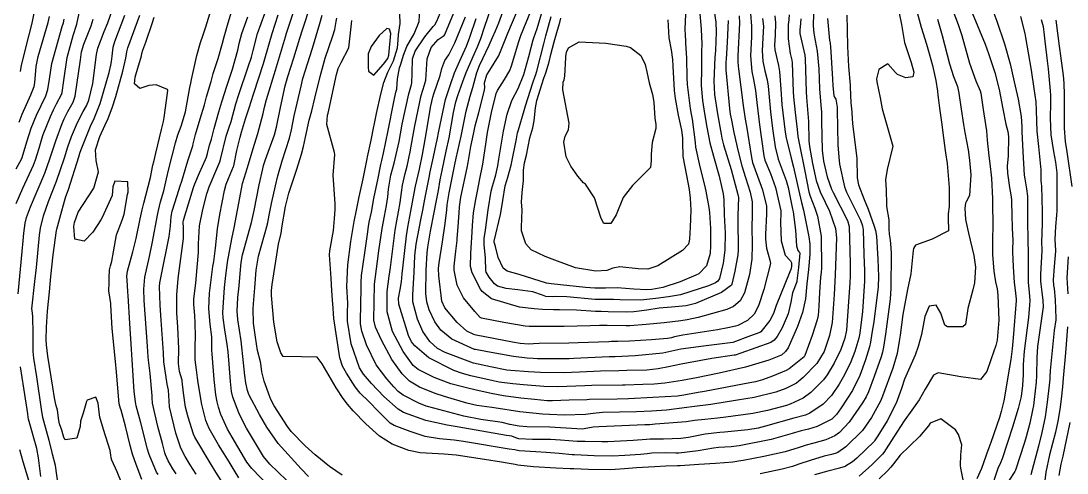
# Model space of a CAD drawing. Header units: feet. Extents: x 1313709 to 1317500, y 405869 to 411659.
# Drawn here: x 1315703.2 to 1316083, y 408357.8 to 408521.9 of the extents above; entities that cross this region are included whole.
import ezdxf

# ---------------------------------------------------------------- set-up
doc = ezdxf.new("R2010")
doc.units = ezdxf.units.FT
doc.layers.add('C-TOPO-MAJR', color=32, linetype='CONTINUOUS')

msp = doc.modelspace()

# ---------------------------------------------------------------- linework, layer by layer
at = {"layer": 'C-TOPO-MAJR'}
for points in [[(1315716.77, 408353.46), (1315715.73, 408360.55), (1315714.71, 408364.7), (1315714.39, 408365.91), (1315713.5, 408369.57), (1315711.5, 408376.66), (1315711.18, 408377.98), (1315710.7, 408380.95), (1315708.94, 408392.69), (1315707.88, 408399.43), (1315707.66, 408401.91), (1315707.66, 408408.34), (1315707.5, 408414.58), (1315707.23, 408416.83), (1315707.21, 408417.34), (1315708.27, 408427.26), (1315708.81, 408432.36), (1315709.99, 408444.07), (1315710.35, 408446.68), (1315711.39, 408451.14), (1315713.2, 408456.35), (1315716.09, 408463.71), (1315718.96, 408472.2), (1315720.23, 408476.16), (1315721.61, 408479.94), (1315723.75, 408485.01), (1315725.82, 408488.96), (1315727.06, 408491.1), (1315727.91, 408493.15), (1315729.3, 408499.11), (1315730.59, 408509.64), (1315731.1, 408512), (1315733.41, 408517.97), (1315734.7, 408521.2), (1315738.65, 408532.48)], [(1315968.09, 408524.55), (1315968.47, 408519.98), (1315968.41, 408516.11), (1315968.04, 408509.17), (1315968.58, 408503.54), (1315969.19, 408500.64), (1315969.91, 408496.64), (1315970.43, 408492.32), (1315971.08, 408486.17), (1315971.31, 408484.12), (1315972.86, 408472.87), (1315973.26, 408471.37), (1315975.31, 408466.54), (1315977.19, 408461.37), (1315979.07, 408452.95), (1315979.13, 408452.09), (1315978.99, 408448.68), (1315979.15, 408442.11), (1315980.6, 408436.86), (1315982.6, 408434.81), (1315983, 408434.13), (1315983, 408432.81), (1315982.73, 408431.61), (1315982.41, 408430.87), (1315977.41, 408418.63), (1315976.39, 408415.7), (1315975.07, 408413.18), (1315971.81, 408409.06), (1315971.43, 408408.8), (1315968.1, 408407.55), (1315961.71, 408405.23), (1315960.74, 408404.99), (1315951.01, 408403.79), (1315942.76, 408402.76), (1315941.73, 408402.53), (1315936.27, 408401.31), (1315926.25, 408400.31), (1315923.84, 408400.2), (1315919, 408400.02), (1315916.76, 408399.93), (1315903.95, 408399.32), (1315902.19, 408399.26), (1315890.7, 408399.26), (1315889.18, 408399.33), (1315887.01, 408399.5), (1315882.08, 408400.08), (1315872.59, 408401.74), (1315868.19, 408402.59), (1315867.92, 408402.67), (1315859.69, 408406.44), (1315855.6, 408409.67), (1315853.5, 408412.67), (1315851.46, 408417.08), (1315850.55, 408419.89), (1315850.2, 408423.01), (1315850.38, 408431.38), (1315850.64, 408437.66), (1315850.87, 408439.82), (1315851.89, 408445.6), (1315853.23, 408452.34), (1315853.47, 408453.56), (1315853.72, 408454.89), (1315854.74, 408460.34), (1315855.44, 408464.18), (1315856.11, 408467.61), (1315857.61, 408474.59), (1315858.63, 408479.43), (1315860.3, 408488.68), (1315861.11, 408492.52), (1315861.87, 408494.83), (1315863.66, 408499.88), (1315864.8, 408503.12), (1315867.9, 408510.03), (1315869.01, 408512.47), (1315870.12, 408515.44), (1315871.66, 408520.01), (1315876.67, 408534.7)], [(1315964.01, 408523.76), (1315964.12, 408521), (1315963.53, 408509.24), (1315963.43, 408507.13), (1315963.6, 408505.4), (1315963.74, 408504.54), (1315965.36, 408491.15), (1315966.13, 408486.22), (1315966.58, 408483.63), (1315968.43, 408472.26), (1315968.84, 408470.54), (1315969.3, 408469.21), (1315972.49, 408460.52), (1315973.83, 408454.6), (1315973.92, 408451.82), (1315973.51, 408444.32), (1315973.53, 408442.65), (1315973.84, 408439.39), (1315975.1, 408435.06), (1315975.39, 408433.86), (1315972.95, 408424.41), (1315970.97, 408418.5), (1315969.39, 408415.46), (1315967, 408413.19), (1315963.46, 408411.39), (1315962.6, 408411.15), (1315959.81, 408410.51), (1315956.08, 408409.75), (1315943.48, 408407.87), (1315940.44, 408407.19), (1315939.43, 408406.89), (1315937.89, 408406.57), (1315932.15, 408406.08), (1315924.19, 408405.65), (1315919.88, 408405.48), (1315917.58, 408405.48), (1315916.68, 408405.47), (1315905.53, 408405), (1315902.1, 408404.89), (1315891.37, 408404.79), (1315889.34, 408404.71), (1315887.46, 408404.61), (1315884.5, 408404.79), (1315881.7, 408405.25), (1315868.42, 408407.84), (1315867.61, 408408.05), (1315865.05, 408409.32), (1315861.53, 408412.38), (1315857.09, 408417.75), (1315856.06, 408420.22), (1315854.87, 408429.42), (1315854.83, 408432.07), (1315855, 408434.09), (1315856.2, 408441.68), (1315857.26, 408448.38), (1315857.8, 408453.26), (1315857.97, 408455.14), (1315858.62, 408459.52), (1315860.67, 408469.74), (1315861.19, 408472.06), (1315862.98, 408480.1), (1315864.85, 408489.12), (1315866.34, 408494.62), (1315867.24, 408497.7), (1315868.7, 408503.18), (1315869.68, 408505.7), (1315873.18, 408513.06), (1315874.38, 408515.8), (1315875.48, 408518.25), (1315876.67, 408521.16), (1315881.41, 408534.27)], [(1315944.78, 408532.36), (1315944.27, 408519.01), (1315944.36, 408516.52), (1315944.43, 408514.72), (1315944.48, 408513.82), (1315944.87, 408508.39), (1315944.93, 408501.32), (1315945.07, 408498.83), (1315946.21, 408490.13), (1315946.57, 408488.09), (1315946.92, 408486.23), (1315947.95, 408477.76), (1315948.15, 408476.08), (1315949.65, 408468.97), (1315951.39, 408462.27), (1315951.89, 408460.14), (1315952.98, 408454.13), (1315953.18, 408452.38), (1315953.5, 408446.51), (1315953.58, 408440.39), (1315953.45, 408437.47), (1315952.11, 408432.98), (1315949.28, 408430.09), (1315948.22, 408429.57), (1315942.53, 408427.21), (1315936.21, 408425.17), (1315932.21, 408424.41), (1315930.47, 408424.28), (1315925.75, 408424.54), (1315919.69, 408424.99), (1315915.48, 408424.93), (1315911.61, 408424.88), (1315908.14, 408425.17), (1315895.73, 408426.48), (1315894.88, 408426.54), (1315894.02, 408426.74), (1315884.14, 408429.85), (1315879.72, 408431.09), (1315878.24, 408432.17), (1315876.5, 408436), (1315875.48, 408440.06), (1315875, 408441.52), (1315874.97, 408441.93), (1315877.26, 408451.6), (1315877.77, 408454.39), (1315878.11, 408456.76), (1315879.03, 408462.03), (1315879.57, 408463.99), (1315879.96, 408465.14), (1315881.17, 408469.53), (1315883.11, 408479.13), (1315883.53, 408481.2), (1315883.86, 408482.39), (1315885.9, 408489.41), (1315886.34, 408491.02), (1315889.1, 408499.42), (1315889.9, 408501.83), (1315890.09, 408502.41), (1315890.36, 408503.27), (1315890.46, 408503.64), (1315893.04, 408513.51), (1315893.43, 408515), (1315893.82, 408516.43), (1315895.68, 408523.48)], [(1315782.3, 408356.1), (1315780.62, 408358.8), (1315778.85, 408361.82), (1315777.02, 408364.77), (1315774.92, 408368.02), (1315771.52, 408373.92), (1315770.33, 408376.81), (1315768.84, 408382.67), (1315767.53, 408390.55), (1315767.34, 408392.38), (1315766.92, 408395.27), (1315766.42, 408398.92), (1315766.51, 408403.91), (1315766.61, 408407.25), (1315766.45, 408412.25), (1315766.29, 408414.94), (1315765.95, 408418.92), (1315766, 408420.98), (1315766.65, 408426.7), (1315767.2, 408432.39), (1315767.64, 408437.8), (1315767.72, 408440.94), (1315768.06, 408447.46), (1315769.22, 408453.39), (1315770.69, 408459.16), (1315771.54, 408461.7), (1315774.37, 408468.15), (1315775.46, 408470.75), (1315775.69, 408471.57), (1315777.67, 408480.1), (1315778.65, 408482.93), (1315779.5, 408485.36), (1315781.24, 408491.76), (1315782.3, 408495.19), (1315785.69, 408505.15), (1315786.87, 408508.76), (1315787.48, 408511.15), (1315789.1, 408517.33), (1315793.06, 408528.2)], [(1315807.64, 408356.56), (1315804.89, 408359.32), (1315796.57, 408368.55), (1315792.51, 408374.39), (1315789.82, 408378.99), (1315786.08, 408386.06), (1315785.97, 408386.31), (1315785.46, 408387.79), (1315784.82, 408390.5), (1315784.46, 408393.18), (1315784, 408397.81), (1315783.1, 408405.78), (1315781.94, 408413.53), (1315781.68, 408416.52), (1315782, 408421.55), (1315782.48, 408425.79), (1315782.78, 408430.21), (1315783.14, 408434.21), (1315783.7, 408437.02), (1315786.87, 408448.72), (1315787.85, 408453.02), (1315789.66, 408462.44), (1315790.97, 408468.14), (1315791.31, 408469.38), (1315792.02, 408471.59), (1315795.24, 408480.59), (1315796, 408483.3), (1315797.43, 408490.39), (1315799.18, 408498.34), (1315800.1, 408501.66), (1315802.22, 408508.44), (1315804.51, 408515.63), (1315805.45, 408518.6), (1315808.43, 408527.83)], [(1316055.37, 408527.53), (1316057.47, 408521.75), (1316060.34, 408513.61), (1316062.37, 408506.34), (1316063.85, 408499.72), (1316065.22, 408493.47), (1316066.31, 408487.16), (1316066.55, 408483.38), (1316066.58, 408481.69), (1316066.91, 408474.35), (1316067.46, 408465.89), (1316067.63, 408464.61), (1316068.32, 408460.97), (1316068.64, 408458.32), (1316068.68, 408455.28), (1316068.63, 408449.04), (1316068.8, 408442.52), (1316068.81, 408440.34), (1316068.85, 408439.57), (1316068.92, 408438.54), (1316068.87, 408435.48), (1316068.85, 408427.41), (1316068.88, 408426.98), (1316069.28, 408423.42), (1316069.44, 408420.47), (1316069.41, 408418.72), (1316068.98, 408414.23), (1316067.44, 408402.08), (1316067.08, 408397.2), (1316067.04, 408393.55), (1316066.88, 408389.61), (1316066.31, 408385.63), (1316065.22, 408381.22), (1316063.23, 408374.49), (1316061.42, 408368.88), (1316059.49, 408362.91), (1316058.86, 408361.53), (1316057.89, 408359.42), (1316055.08, 408351)], [(1315701.47, 408455.66), (1315703.93, 408461.12), (1315707.8, 408469.5), (1315708.49, 408471.4), (1315709.77, 408475.74), (1315710.75, 408479.05), (1315711.3, 408480.71), (1315713.91, 408487.23), (1315715, 408489.59), (1315716.12, 408491.8), (1315717.91, 408495.16), (1315718.17, 408495.9), (1315718.77, 408500.22), (1315720, 408508.62), (1315722.22, 408516.56), (1315723.52, 408520.63), (1315724.34, 408524.74)], [(1315703.02, 408503.51), (1315703.36, 408505.8), (1315706.17, 408516.85), (1315707.24, 408521), (1315708.46, 408527.23)], [(1315739.96, 408353.72), (1315738.08, 408358.29), (1315736.21, 408362.52), (1315736, 408363.28), (1315735.89, 408364.32), (1315735.55, 408365.94), (1315733.18, 408373.58), (1315731.88, 408378.08), (1315731.72, 408378.98), (1315731.3, 408383.16), (1315730.37, 408385.3), (1315727.29, 408384.2), (1315727.04, 408383.77), (1315725.77, 408379.53), (1315724.86, 408376.59), (1315724.76, 408374.65), (1315723.51, 408370.4), (1315719.31, 408369.8), (1315718.8, 408370.64), (1315718.07, 408373.35), (1315717.21, 408375.69), (1315716.95, 408376.85), (1315716.47, 408380.67), (1315715.93, 408382.7), (1315715.41, 408385.05), (1315714.82, 408389), (1315713.01, 408400.25), (1315712.49, 408404.3), (1315712.41, 408406.19), (1315712.46, 408410.78), (1315712.83, 408416.52), (1315713.54, 408423.52), (1315714.07, 408429.11), (1315714.96, 408437.04), (1315716.13, 408445.85), (1315716.21, 408446.28), (1315717.65, 408451.63), (1315718.96, 408456.45), (1315719.54, 408458.18), (1315720.45, 408460.67), (1315724.21, 408472.6), (1315724.64, 408473.92), (1315725.09, 408475.18), (1315728.44, 408483.72), (1315729.11, 408485.06), (1315729.51, 408485.81), (1315731.97, 408491.96), (1315735.18, 408503.21), (1315735.85, 408505.81), (1315736.12, 408507.1), (1315736.31, 408509.09), (1315736.67, 408512.34), (1315737.26, 408514.35), (1315740.93, 408523.96)], [(1315747.05, 408355.43), (1315744.98, 408360.84), (1315743.75, 408364.63), (1315742.88, 408367.84), (1315741.17, 408374.84), (1315739.56, 408380.6), (1315739.36, 408381.17), (1315738.92, 408382.9), (1315737.9, 408394.35), (1315737.56, 408398.25), (1315736.38, 408410.29), (1315735.84, 408418.88), (1315735.78, 408419.36), (1315735.17, 408423.88), (1315735.24, 408426.81), (1315735.24, 408428.49), (1315735.38, 408431.57), (1315735.71, 408433.05), (1315736.18, 408434.73), (1315736.76, 408438.04), (1315737.88, 408444.26), (1315739.92, 408449.53), (1315740.62, 408451.74), (1315741.93, 408458.85), (1315742.12, 408459.7), (1315742, 408463.46), (1315737.29, 408463.77), (1315736.6, 408461.72), (1315736.27, 408458.51), (1315732.7, 408450.49), (1315732.23, 408449.7), (1315729.25, 408445.18), (1315726.19, 408441.95), (1315722.72, 408442.69), (1315722.43, 408447.32), (1315722.6, 408448.67), (1315723.97, 408452.51), (1315729.63, 408461.13), (1315731.32, 408467.12), (1315730.53, 408471.22), (1315730.32, 408475.12), (1315731.8, 408479.9), (1315733.84, 408484.18), (1315734.89, 408486.5), (1315736.48, 408490.64), (1315737.68, 408494.42), (1315740.2, 408503.66), (1315741.26, 408508.35), (1315741.67, 408510.7), (1315742.02, 408512.05), (1315745.55, 408521.69), (1315746.34, 408523.9)], [(1315759.52, 408357.51), (1315758.34, 408359.34), (1315756.68, 408362.19), (1315755.69, 408364.4), (1315755.47, 408365.1), (1315754.61, 408368.47), (1315752.96, 408374.67), (1315751, 408383.19), (1315750.83, 408385.1), (1315750.82, 408385.87), (1315750.1, 408393.92), (1315749.55, 408398.8), (1315749.45, 408399.91), (1315749.2, 408403.88), (1315747.93, 408420.46), (1315747.78, 408424.51), (1315748.17, 408428.88), (1315749.85, 408436.42), (1315750.9, 408441.07), (1315752.9, 408452.02), (1315753.09, 408453.05), (1315753.92, 408456.23), (1315755.08, 408460.19), (1315756.09, 408464.62), (1315756.89, 408468.22), (1315759.31, 408477.65), (1315760.2, 408480.54), (1315761.4, 408483.63), (1315762.98, 408488.83), (1315764.47, 408497.66), (1315764.84, 408499.33), (1315765.16, 408500.64), (1315767.01, 408509.36), (1315768.44, 408514.04), (1315769.4, 408516.79), (1315770.35, 408519.7), (1315771.77, 408524.42)], [(1315766.77, 408357.38), (1315764.62, 408360.75), (1315762.77, 408363.81), (1315761.25, 408366.88), (1315759.47, 408372.27), (1315757.19, 408381.84), (1315756.98, 408384.01), (1315756.74, 408387.89), (1315756.52, 408389), (1315756.26, 408390.09), (1315755.13, 408398.13), (1315754.9, 408401.45), (1315754.08, 408413.25), (1315753.69, 408418.72), (1315753.46, 408425.52), (1315753.58, 408426.88), (1315754.06, 408429.29), (1315756.96, 408443.62), (1315757.47, 408447.51), (1315757.71, 408450.95), (1315758.08, 408452.86), (1315759.89, 408458.48), (1315761.07, 408462.02), (1315761.65, 408463.71), (1315762.25, 408465.74), (1315763.77, 408471.07), (1315765.57, 408476.5), (1315765.77, 408477.27), (1315766.58, 408480.71), (1315768.28, 408486.28), (1315769.83, 408491.45), (1315770.59, 408494.35), (1315772.15, 408499.47), (1315772.27, 408499.92), (1315772.98, 408502.81), (1315774.78, 408508.2), (1315776.4, 408513.78), (1315777, 408516.09), (1315778.44, 408521.13), (1315780.05, 408526.32)], [(1315793.18, 408353.07), (1315786.99, 408359.39), (1315785.25, 408361.74), (1315779.94, 408370.79), (1315778.25, 408373.74), (1315775.79, 408379.09), (1315774.89, 408381.69), (1315774.4, 408383.59), (1315773.98, 408386.14), (1315773.4, 408391.71), (1315772.62, 408401), (1315772.53, 408402.24), (1315772.53, 408403.85), (1315772.47, 408407.17), (1315771.93, 408411.79), (1315771.38, 408417.46), (1315771.62, 408423.09), (1315772.93, 408432.79), (1315773.19, 408434.52), (1315773.82, 408439.38), (1315774.61, 408446.43), (1315775.44, 408451.59), (1315777.1, 408460.33), (1315777.69, 408462.58), (1315778.54, 408464.72), (1315780.39, 408469.08), (1315780.46, 408469.34), (1315781.61, 408474.83), (1315782.78, 408479.72), (1315783.27, 408481.49), (1315784.74, 408486.31), (1315785.59, 408488.88), (1315786.26, 408491.07), (1315786.61, 408492.23), (1315787.75, 408495.59), (1315791.25, 408506.41), (1315793.28, 408513.6), (1315794.37, 408517.36), (1315796.63, 408524.02)], [(1315802.63, 408352.37), (1315793.62, 408361), (1315791.31, 408363.81), (1315785.14, 408374.13), (1315784.28, 408375.67), (1315782.3, 408379.62), (1315780.11, 408385.28), (1315779.66, 408387.41), (1315779.32, 408391.06), (1315778.81, 408397.28), (1315778.39, 408401.74), (1315778.05, 408404.49), (1315777.26, 408409.73), (1315776.59, 408414.17), (1315776.48, 408416.09), (1315777.11, 408425.16), (1315777.47, 408428.44), (1315778.24, 408434.36), (1315779.75, 408442.84), (1315780.59, 408446.84), (1315783.06, 408459.64), (1315783.66, 408462.81), (1315784.21, 408464.78), (1315785.47, 408468.66), (1315787.5, 408475.56), (1315789.16, 408481.05), (1315791.15, 408488.3), (1315791.65, 408490.62), (1315792.34, 408493.33), (1315795.64, 408504.05), (1315799.25, 408516.13), (1315799.64, 408517.39), (1315800.37, 408519.63), (1315802.22, 408525.42)], [(1315819.77, 408357.05), (1315815.22, 408360.21), (1315810.06, 408364.4), (1315806.36, 408367.67), (1315801.36, 408372.86), (1315800.02, 408374.66), (1315795.18, 408382.2), (1315793.98, 408384.52), (1315793.6, 408385.47), (1315791.56, 408391.14), (1315790.69, 408394.5), (1315790.27, 408397.58), (1315790.12, 408398.21), (1315789.04, 408402.27), (1315788.32, 408407.11), (1315787.97, 408409.63), (1315787.69, 408412.19), (1315787.5, 408417.24), (1315787.58, 408419.17), (1315788.15, 408424.96), (1315788.65, 408431.4), (1315789.46, 408436.44), (1315792.7, 408448.08), (1315792.76, 408448.39), (1315792.8, 408448.73), (1315793.28, 408451.36), (1315794.22, 408455.57), (1315795.6, 408462.06), (1315796.41, 408465.68), (1315798.02, 408471.08), (1315800.69, 408479.27), (1315801.4, 408482.4), (1315802.42, 408487.48), (1315803.02, 408489.93), (1315804.89, 408498.21), (1315805.6, 408500.95), (1315809.03, 408512.03), (1315811.66, 408520.93), (1315812.6, 408523.99)], [(1316022.07, 408524.69), (1316022.94, 408520.56), (1316024.04, 408513.98), (1316026.35, 408506.75), (1316027.32, 408503.32), (1316027.06, 408501.54), (1316024.49, 408501.27), (1316021.4, 408502.47), (1316020.69, 408503.09), (1316017.92, 408506.27), (1316014.67, 408504.24), (1316013.86, 408500.83), (1316013.94, 408499.71), (1316015.13, 408493.98), (1316015.82, 408489.94), (1316017.31, 408484.89), (1316019.75, 408476.47), (1316017.68, 408467.96), (1316017.06, 408464.19), (1316017.38, 408460.53), (1316017.42, 408455.21), (1316017.49, 408454.47), (1316018.28, 408449.64), (1316018.28, 408446.46), (1316018.42, 408444.51), (1316018.8, 408442.33), (1316019.06, 408439.57), (1316019.12, 408437.46), (1316019.01, 408424.9), (1316018.73, 408420.94), (1316017.14, 408408.25), (1316016.36, 408403.46), (1316015.99, 408401.69), (1316015.47, 408399.93), (1316012.93, 408392.84), (1316010.95, 408387.26), (1316010.06, 408385.4), (1316008.77, 408383.31), (1316003.9, 408376.22), (1316000.41, 408372.56), (1315998.68, 408371.34), (1315995.47, 408369.87), (1315991.09, 408368.69), (1315988.28, 408367.94), (1315985.72, 408367.03), (1315980.71, 408365.46), (1315972.91, 408363.76), (1315965.39, 408362.29), (1315963.67, 408362.08), (1315963.17, 408362.02), (1315961.69, 408361.8), (1315958.65, 408361.46), (1315955.31, 408361.23), (1315949.31, 408360.89), (1315942.57, 408360.43), (1315941.51, 408360.4), (1315937.3, 408360.31), (1315933.4, 408360.05), (1315931.02, 408359.92), (1315926.66, 408359.71), (1315922.35, 408359.31), (1315917.29, 408358.94), (1315909.25, 408359.03), (1315903.89, 408359.28), (1315902.66, 408359.32), (1315897.37, 408359.55), (1315889.28, 408360.1), (1315883.65, 408360.69), (1315882.61, 408360.87), (1315879.69, 408361.43), (1315877.71, 408361.75), (1315871.51, 408362.75), (1315861.24, 408364.29), (1315856.84, 408364.63), (1315848.15, 408365.12), (1315844.05, 408365.97), (1315838.03, 408368.25), (1315833.33, 408371.18), (1315828.41, 408375.67), (1315823.85, 408380.34), (1315821.75, 408382.79), (1315820.23, 408384.81), (1315817.6, 408388.68), (1315812.59, 408397.38), (1315810.72, 408399.82), (1315805.1, 408399.94), (1315798.37, 408400.12), (1315797.51, 408401.42), (1315796.9, 408403.27), (1315796.18, 408405.45), (1315795.01, 408412.56), (1315794.6, 408416.81), (1315794.12, 408422.24), (1315794.14, 408424.09), (1315794.37, 408426.17), (1315796.77, 408440.88), (1315797.66, 408444.81), (1315797.82, 408445.73), (1315797.93, 408446.76), (1315799.26, 408454.56), (1315800.45, 408459.31), (1315800.93, 408460.77), (1315803.34, 408468.11), (1315805.03, 408473.55), (1315805.77, 408476.32), (1315806.46, 408479.74), (1315807.86, 408485.83), (1315808.81, 408489.18), (1315809.96, 408493.85), (1315811.79, 408501.69), (1315813.66, 408508.34), (1315816.43, 408516.47), (1315817.21, 408518.75), (1315817.63, 408521.61), (1315817.86, 408522.83)], [(1316003.01, 408523.9), (1316003.21, 408518.59), (1316003.34, 408512.64), (1316003.64, 408505.33), (1316004.2, 408498.58), (1316004.24, 408497.82), (1316004.46, 408492.12), (1316004.86, 408488.82), (1316004.88, 408488.45), (1316005.1, 408484.62), (1316006.73, 408471.95), (1316006.81, 408464.9), (1316007.24, 408462.33), (1316009.33, 408457.01), (1316010.8, 408453.56), (1316013.01, 408447.36), (1316013.45, 408445.82), (1316013.79, 408443.77), (1316014.29, 408435.42), (1316014.58, 408429.13), (1316014.44, 408425.36), (1316012.8, 408412.72), (1316012.18, 408408.6), (1316011.64, 408405.35), (1316011.26, 408403.64), (1316009.85, 408398.82), (1316007.8, 408393.21), (1316005.06, 408387.77), (1316001.04, 408381.47), (1315999.32, 408379.04), (1315998.14, 408377.8), (1315997.55, 408377.38), (1315992.28, 408374.67), (1315989.18, 408373.72), (1315986.43, 408373.11), (1315983.21, 408372.16), (1315975.62, 408369.96), (1315963.98, 408367.64), (1315961.08, 408367.32), (1315956.48, 408367.05), (1315954.7, 408366.85), (1315949.11, 408365.87), (1315942.08, 408365.04), (1315940.98, 408365.01), (1315937.26, 408365.08), (1315932.2, 408364.98), (1315930.56, 408364.78), (1315928.18, 408364.54), (1315922.39, 408364.22), (1315918, 408363.98), (1315911.3, 408364.08), (1315904.22, 408364.37), (1315903.29, 408364.42), (1315898.55, 408364.85), (1315893.86, 408365.28), (1315890.17, 408365.52), (1315884.05, 408365.87), (1315883.43, 408365.99), (1315882.54, 408366.19), (1315880.44, 408366.48), (1315863.93, 408369.24), (1315860.52, 408369.71), (1315855.13, 408370.17), (1315849.99, 408371.06), (1315844.48, 408372.85), (1315838.7, 408375.01), (1315837.28, 408375.93), (1315833.03, 408380.19), (1315829.51, 408383.75), (1315826.41, 408386.84), (1315824.55, 408389.04), (1315821.38, 408394.01), (1315819.96, 408396.58), (1315818.92, 408399.64), (1315816.8, 408413.82), (1315816.69, 408415.65), (1315816.6, 408417.65), (1315816.27, 408420.65), (1315816.05, 408423.94), (1315815.82, 408428.56), (1315815.17, 408436.98), (1315815.3, 408438.48), (1315816.66, 408445.86), (1315817.1, 408450.18), (1315817.27, 408453.49), (1315817.23, 408455.51), (1315816.51, 408465.84), (1315817.15, 408473.35), (1315817.1, 408474.07), (1315814.23, 408484.33), (1315814.56, 408487.64), (1315814.76, 408488.41), (1315815.03, 408489.49), (1315817.76, 408502.41), (1315818.33, 408504.62), (1315819.41, 408506.81), (1315822.26, 408512.12), (1315823.19, 408520.75), (1315823.33, 408522)], [(1315996, 408522.76), (1315996.8, 408514.77), (1315996.84, 408514.5), (1315997.15, 408512.58), (1315997.88, 408500.76), (1315998.01, 408498.26), (1315998.3, 408494.81), (1315998.55, 408494.21), (1315999.02, 408493.46), (1315999.58, 408490.54), (1315999.54, 408489.43), (1315999.77, 408476.94), (1316000.12, 408472.44), (1316000.43, 408469.87), (1316002.18, 408461.6), (1316002.91, 408459.7), (1316007.98, 408449.52), (1316008.73, 408447.56), (1316008.98, 408446.09), (1316009.24, 408437.08), (1316009.42, 408431.17), (1316009.46, 408427.47), (1316008.75, 408416.45), (1316007.77, 408408.61), (1316007.41, 408406.78), (1316005.92, 408401.85), (1316004.47, 408398.17), (1316002.17, 408393.43), (1316000.26, 408390.04), (1315997.48, 408385.94), (1315994.49, 408382.82), (1315989.65, 408379.52), (1315988.02, 408378.84), (1315983.81, 408377.69), (1315973.48, 408374.81), (1315970.9, 408374.12), (1315967.15, 408373.44), (1315958.58, 408372.58), (1315956.96, 408372.46), (1315951.62, 408371.87), (1315945.61, 408370.75), (1315942.74, 408370.3), (1315936.51, 408370.1), (1315931.61, 408370.06), (1315930.29, 408369.97), (1315925.43, 408369.58), (1315916.24, 408369.15), (1315914.04, 408369.16), (1315908.07, 408369.25), (1315905.2, 408369.26), (1315899.11, 408369.69), (1315895.42, 408369.93), (1315888.95, 408369.98), (1315883.93, 408370.26), (1315882.86, 408370.58), (1315881.37, 408371.12), (1315879.49, 408371.48), (1315861.53, 408374.59), (1315857.96, 408375.23), (1315850.15, 408376.92), (1315842.07, 408379.81), (1315840.13, 408380.99), (1315834.92, 408385.62), (1315830.47, 408390.31), (1315827.62, 408393.65), (1315826.15, 408396.01), (1315823.1, 408404.69), (1315821.78, 408412.87), (1315821.82, 408416.06), (1315821.85, 408419.46), (1315821.55, 408425.48), (1315821.89, 408433.41), (1315823.02, 408441.82), (1315824.24, 408449.06), (1315825.02, 408453.14), (1315826.01, 408457.98), (1315827.43, 408464.62), (1315828.88, 408471.85), (1315829.01, 408472.53), (1315830.31, 408478.58), (1315831.3, 408483.51), (1315831.41, 408484.05), (1315832.27, 408488.27), (1315833.86, 408495.28), (1315834.92, 408499.53), (1315836.39, 408503.25), (1315838.41, 408507.38), (1315839.88, 408512.06), (1315840.1, 408514.9), (1315840.23, 408516.99), (1315840.87, 408520.91), (1315840.77, 408524.41)], [(1315990.97, 408524.59), (1315990.86, 408520.14), (1315991.02, 408517.47), (1315991.17, 408516.66), (1315992.31, 408510.94), (1315992.89, 408504.47), (1315993.18, 408497.22), (1315993.66, 408491.24), (1315993.81, 408488.77), (1315993.83, 408485.36), (1315994.09, 408474.99), (1315994.56, 408470.93), (1315995.9, 408465.31), (1315997.48, 408460.78), (1315998.03, 408459.57), (1316003.24, 408449.43), (1316003.87, 408447.26), (1316004.3, 408433.87), (1316004.21, 408429.25), (1316004.09, 408426.86), (1316002.94, 408409.7), (1316002.37, 408406.71), (1316000.84, 408402.6), (1315998.49, 408397.7), (1315995.94, 408393.38), (1315994.52, 408391.57), (1315990, 408387.02), (1315987.19, 408385.03), (1315982.5, 408382.82), (1315981.13, 408382.36), (1315974.22, 408380.51), (1315968.89, 408379.41), (1315959.08, 408378.11), (1315956.11, 408377.73), (1315951.55, 408377.24), (1315947.79, 408376.81), (1315944.67, 408376.42), (1315938.39, 408375.92), (1315933.47, 408375.49), (1315931.58, 408375.33), (1315929.7, 408375.26), (1315921.3, 408374.96), (1315913.06, 408374.6), (1315910.92, 408374.41), (1315909.03, 408374.04), (1315906.99, 408373.76), (1315904.98, 408373.82), (1315895.25, 408374.39), (1315886.86, 408374.58), (1315884.03, 408374.76), (1315880.74, 408375.46), (1315877.95, 408376.1), (1315870.18, 408377.25), (1315864, 408378.43), (1315853.08, 408381.36), (1315850.3, 408382.12), (1315847.61, 408383.1), (1315842.03, 408386), (1315840.16, 408387.44), (1315838.62, 408389.06), (1315836.04, 408391.93), (1315832.23, 408397.09), (1315828.66, 408404.28), (1315826.92, 408409.29), (1315826.45, 408411.98), (1315826.43, 408413.06), (1315826.73, 408424.83), (1315826.72, 408426.93), (1315826.86, 408429.54), (1315828.06, 408437.7), (1315829, 408444.48), (1315829.39, 408447.24), (1315829.68, 408448.78), (1315830.42, 408452.51), (1315831.37, 408457.44), (1315832.88, 408464.77), (1315833.89, 408469.76), (1315834.23, 408471.25), (1315834.85, 408473.91), (1315836.54, 408482.14), (1315838.57, 408492.51), (1315839.31, 408496), (1315839.65, 408497.07), (1315839.68, 408497.27), (1315839.86, 408500.86), (1315840.65, 408504.8), (1315841.13, 408506.19), (1315842.12, 408509.39), (1315843.33, 408512.54), (1315846.01, 408517.21), (1315847.78, 408521.68), (1315848.01, 408525.99)], [(1315986.38, 408522.67), (1315986.06, 408519.57), (1315985.98, 408518.8), (1315986.04, 408517.31), (1315987.07, 408512.64), (1315987.82, 408509.42), (1315987.96, 408508.13), (1315988.23, 408496.14), (1315988.39, 408494.13), (1315989.16, 408485.42), (1315989.3, 408478.35), (1315989.47, 408476.31), (1315990.54, 408470.16), (1315991.89, 408463.99), (1315993.32, 408459.88), (1315995.2, 408456.07), (1315996.8, 408452.77), (1315998.9, 408446.57), (1315999.27, 408443.15), (1315998.76, 408429.73), (1315998.45, 408422.59), (1315997.68, 408412.4), (1315996.8, 408407.69), (1315994.8, 408401.86), (1315992.17, 408397.58), (1315987.23, 408392.5), (1315985.66, 408391.08), (1315984.77, 408390.45), (1315981.66, 408388.85), (1315980.9, 408388.48), (1315977.26, 408387.12), (1315969.38, 408385.27), (1315963.38, 408384.23), (1315953.71, 408382.7), (1315946.72, 408381.77), (1315944.96, 408381.55), (1315937.53, 408380.66), (1315932.1, 408380.25), (1315926.7, 408380.02), (1315914.36, 408379.72), (1315910.97, 408379.43), (1315908.13, 408379.08), (1315900.5, 408378.85), (1315895.08, 408379.07), (1315892.58, 408379.2), (1315884.36, 408379.97), (1315875.05, 408381.44), (1315874.19, 408381.57), (1315868.74, 408382.33), (1315865.11, 408383.15), (1315857.01, 408385.55), (1315853.54, 408386.66), (1315847.9, 408388.94), (1315844.33, 408391.16), (1315841.63, 408393.79), (1315837.84, 408399.05), (1315834.13, 408406.04), (1315831.95, 408410.73), (1315831.38, 408413.23), (1315831.62, 408426.32), (1315831.79, 408428.15), (1315833.16, 408438.45), (1315834.3, 408446.56), (1315835.18, 408451.07), (1315835.96, 408454.94), (1315836.36, 408457.99), (1315836.63, 408460.83), (1315837.55, 408465.87), (1315838.68, 408470.24), (1315840.46, 408478.15), (1315840.99, 408480.87), (1315841.66, 408484.35), (1315843.99, 408495.38), (1315845.02, 408498.74), (1315845.16, 408499.37), (1315845.18, 408502.75), (1315845.41, 408508.06), (1315846.37, 408510.84), (1315849.81, 408516.14), (1315852.88, 408519.79), (1315853.45, 408520.43), (1315854.24, 408521.78), (1315855.44, 408524.67)], [(1315982.1, 408524.13), (1315981.82, 408521.1), (1315981.8, 408520.85), (1315981.69, 408515.31), (1315982.5, 408510.07), (1315983.1, 408507.63), (1315983.23, 408506.67), (1315983.52, 408496.11), (1315983.64, 408494.26), (1315984.34, 408488.62), (1315985, 408482.42), (1315985.31, 408479.89), (1315986.58, 408473.26), (1315986.92, 408471.63), (1315987.77, 408467.31), (1315989.21, 408459.9), (1315989.7, 408458.26), (1315991.42, 408453.92), (1315992.39, 408450.97), (1315993.73, 408443.72), (1315993.82, 408432.3), (1315993.67, 408430.52), (1315993.5, 408428.84), (1315993.11, 408423.42), (1315992.89, 408418.38), (1315992.64, 408414.99), (1315992.33, 408413.44), (1315990.45, 408407.66), (1315987.84, 408400.47), (1315987.5, 408400.02), (1315982.13, 408395.66), (1315980.99, 408394.97), (1315976.08, 408392.93), (1315972.46, 408391.61), (1315969.86, 408390.95), (1315967.82, 408390.57), (1315951.42, 408387.42), (1315949.08, 408386.99), (1315943.9, 408386.05), (1315941.53, 408385.74), (1315932.62, 408385.16), (1315923.72, 408384.76), (1315919.63, 408384.66), (1315909.63, 408384.45), (1315908.67, 408384.41), (1315902.2, 408384.19), (1315896.14, 408384.02), (1315894.31, 408384.06), (1315889.64, 408384.45), (1315884.68, 408385), (1315878.42, 408385.85), (1315873.91, 408386.64), (1315868.03, 408388.01), (1315865.46, 408388.63), (1315863.49, 408389.04), (1315859.31, 408390.15), (1315853.27, 408392.5), (1315847.39, 408395.37), (1315845.64, 408396.82), (1315841.97, 408401.94), (1315838.16, 408409.15), (1315836.18, 408416.34), (1315836.12, 408423.73), (1315836.89, 408429.19), (1315837.36, 408432.36), (1315839.05, 408445.89), (1315839.65, 408449.28), (1315840.3, 408452.55), (1315840.91, 408455.97), (1315841.38, 408459.59), (1315841.68, 408462.26), (1315842.65, 408466.48), (1315843.41, 408469.17), (1315844.54, 408474.38), (1315845.46, 408479.79), (1315846.16, 408483.84), (1315848.48, 408494.79), (1315849.75, 408498.64), (1315850.17, 408500.36), (1315850.72, 408508.1), (1315852.16, 408512.24), (1315854.71, 408515.12), (1315856.82, 408516.53), (1315857.15, 408516.9), (1315861.03, 408526.2)], [(1315976.95, 408523.72), (1315977.19, 408521.16), (1315976.97, 408516.65), (1315976.78, 408513.06), (1315976.95, 408511.42), (1315978.24, 408505.72), (1315978.61, 408503.52), (1315979.05, 408497.14), (1315979.48, 408491.59), (1315980.67, 408481.46), (1315981, 408479.4), (1315982.82, 408472.01), (1315983.69, 408468.79), (1315985.47, 408460.68), (1315986.61, 408456), (1315987.33, 408453.22), (1315989.27, 408443.5), (1315989.63, 408440.85), (1315989.64, 408437.05), (1315989.13, 408431.63), (1315988.58, 408426.46), (1315988.04, 408421.05), (1315986.97, 408416.02), (1315985.08, 408410.93), (1315981.8, 408403.24), (1315980.81, 408401.86), (1315979.34, 408400.59), (1315979.02, 408400.4), (1315974.71, 408398.79), (1315966.26, 408396.24), (1315956.64, 408394.03), (1315948.47, 408392.35), (1315943.24, 408391.33), (1315936.97, 408390.36), (1315933.13, 408390.04), (1315928.99, 408389.87), (1315922.56, 408389.71), (1315921.59, 408389.7), (1315910.48, 408389.58), (1315907.94, 408389.5), (1315898.17, 408389.14), (1315893.08, 408389.22), (1315885.69, 408389.77), (1315881.82, 408390.13), (1315876.85, 408390.77), (1315874.64, 408391.22), (1315866.49, 408393.13), (1315863.51, 408393.88), (1315860.34, 408394.96), (1315851.3, 408399.55), (1315846.18, 408403.92), (1315845.04, 408405.46), (1315843.95, 408407.68), (1315840.44, 408419.1), (1315840.32, 408421.31), (1315840.88, 408424.4), (1315841.4, 408427.14), (1315841.66, 408430.04), (1315841.8, 408432.19), (1315843.13, 408443.93), (1315843.61, 408446.97), (1315844.71, 408452.89), (1315845.95, 408459.37), (1315846.49, 408461.95), (1315847.86, 408468.09), (1315848.96, 408473.44), (1315849.94, 408478.89), (1315852.03, 408491), (1315852.71, 408494.23), (1315853.08, 408495.37), (1315855.35, 408502.03), (1315855.99, 408504.65), (1315857.12, 408507.49), (1315858.53, 408509.59), (1315860.7, 408513.9), (1315864.6, 408523.4)], [(1315959.95, 408521.97), (1315959.55, 408514.13), (1315959.23, 408507.99), (1315959.17, 408507.06), (1315959.14, 408504.12), (1315960.39, 408490.13), (1315960.68, 408488.01), (1315961.12, 408485.82), (1315962.06, 408481.41), (1315963.56, 408474.47), (1315964.97, 408469.23), (1315966.25, 408465.08), (1315968.01, 408459.71), (1315968.7, 408456.22), (1315968.71, 408451.55), (1315968.55, 408447.02), (1315968.65, 408440.76), (1315968.59, 408435.36), (1315967.74, 408429.8), (1315965.84, 408423.14), (1315964.34, 408420.27), (1315961.92, 408418.21), (1315959.44, 408417.2), (1315949.02, 408414.28), (1315945.04, 408413.42), (1315942.74, 408413.05), (1315936.74, 408412.32), (1315930.22, 408411.65), (1315924.23, 408411.21), (1315922.86, 408411.18), (1315916.03, 408411.29), (1315913.3, 408411.32), (1315909.9, 408411.25), (1315900.38, 408410.97), (1315894.01, 408410.94), (1315887.72, 408410.95), (1315886.26, 408411.04), (1315878.48, 408412.4), (1315870.46, 408413.95), (1315869.96, 408414.21), (1315867.94, 408416.37), (1315863.83, 408421.43), (1315861.55, 408426.01), (1315860.46, 408431.44), (1315860.45, 408432.92), (1315861.13, 408438.33), (1315861.53, 408442.24), (1315861.57, 408442.82), (1315861.91, 408447.3), (1315862.31, 408452.24), (1315862.47, 408454.39), (1315862.94, 408457.85), (1315865.2, 408468.51), (1315865.58, 408470.52), (1315866.57, 408476.29), (1315867.49, 408480.8), (1315868.17, 408483.78), (1315869.42, 408488.66), (1315871.42, 408496.22), (1315871.58, 408497.58), (1315871.56, 408499.45), (1315872.4, 408502.28), (1315873.42, 408503.95), (1315876.61, 408509.03), (1315877.36, 408510.79), (1315878.47, 408513.76), (1315880.03, 408517.45), (1315883.69, 408526.24)], [(1315954.91, 408525.35), (1315955.46, 408521.36), (1315955.59, 408517.88), (1315955.35, 408511.17), (1315955.18, 408508.55), (1315954.77, 408500), (1315955.04, 408495.13), (1315956.06, 408488.14), (1315957.38, 408480.8), (1315957.68, 408479.27), (1315958.31, 408476.85), (1315961.11, 408467.92), (1315963.02, 408460.7), (1315963.52, 408458.9), (1315963.7, 408457.8), (1315963.53, 408451.28), (1315963.49, 408449.76), (1315963.62, 408438.81), (1315963.5, 408437.01), (1315962.36, 408431.09), (1315961.33, 408426.3), (1315961.15, 408425.97), (1315957.57, 408423.33), (1315948.14, 408419.38), (1315944.71, 408418.53), (1315939.36, 408417.94), (1315934.97, 408417.58), (1315930.4, 408416.92), (1315925.69, 408416.25), (1315923.01, 408416.14), (1315916.41, 408416.33), (1315913.81, 408416.36), (1315911.74, 408416.45), (1315904.86, 408416.91), (1315898.68, 408417.02), (1315896.61, 408417.01), (1315892.53, 408417.19), (1315889.57, 408417.38), (1315884.18, 408418.01), (1315874, 408421.03), (1315870.67, 408423.67), (1315870.06, 408424.54), (1315866.97, 408430.49), (1315866.45, 408432.72), (1315866.55, 408437.47), (1315866.79, 408441.47), (1315866.88, 408443.19), (1315867.09, 408447.61), (1315867.54, 408452.27), (1315868.34, 408457.01), (1315869.06, 408460.69), (1315869.72, 408463.9), (1315870.88, 408469.94), (1315872.13, 408477.98), (1315872.65, 408481.39), (1315874.05, 408488.65), (1315875.68, 408495.5), (1315876.18, 408496.65), (1315878.73, 408500.59), (1315880.71, 408503.87), (1315881.36, 408505.52), (1315883.92, 408514.42), (1315884.72, 408516.62), (1315888.53, 408526.07)], [(1315949.53, 408525.95), (1315950.15, 408518.86), (1315950.36, 408513.44), (1315950.33, 408510.8), (1315950.34, 408508.92), (1315950.23, 408504.55), (1315950.15, 408498.49), (1315950.64, 408492.96), (1315951.37, 408488.27), (1315952.16, 408483.34), (1315953.28, 408477.58), (1315954.59, 408472.84), (1315956.66, 408465.48), (1315958.12, 408459.08), (1315958.36, 408456.93), (1315958.54, 408451.53), (1315958.86, 408445.02), (1315958.77, 408438.69), (1315958.15, 408433.95), (1315956.85, 408428.44), (1315956.24, 408427.43), (1315955.31, 408426.77), (1315952.88, 408425.72), (1315942.7, 408422.43), (1315938.29, 408421.69), (1315933.76, 408421.13), (1315928.23, 408420.53), (1315920.61, 408420.62), (1315918.37, 408420.72), (1315917.49, 408420.72), (1315911.67, 408420.81), (1315901.42, 408421.73), (1315897.2, 408421.92), (1315896.11, 408421.79), (1315893.81, 408421.92), (1315892.6, 408422.36), (1315889.02, 408423.55), (1315883.65, 408424.29), (1315879.4, 408424.72), (1315876.26, 408425.59), (1315875.19, 408426.4), (1315873.2, 408428.83), (1315872.13, 408430.64), (1315871.97, 408431.35), (1315871.9, 408435.83), (1315871.4, 408440.75), (1315871.33, 408441.28), (1315871.42, 408442.88), (1315871.9, 408445.88), (1315872.81, 408453.36), (1315873.96, 408460.08), (1315874.42, 408461.95), (1315875.15, 408464.29), (1315875.66, 408466), (1315876.36, 408469.33), (1315876.75, 408471.67), (1315878.42, 408481.85), (1315879.68, 408488.06), (1315881.46, 408492.94), (1315883.73, 408497.34), (1315885.74, 408502.47), (1315887.59, 408509.01), (1315889.17, 408515.06), (1315889.43, 408515.79), (1315890.62, 408519.16), (1315892.51, 408525.68)], [(1316028.17, 408526.31), (1316030.06, 408519.64), (1316031.96, 408513.48), (1316032.94, 408510.03), (1316034.11, 408505.68), (1316035.35, 408500.29), (1316035.98, 408496.4), (1316036.11, 408494.96), (1316036.18, 408494.08), (1316036.64, 408490.18), (1316037.5, 408484.32), (1316037.94, 408481.26), (1316038.78, 408474.85), (1316038.91, 408474.03), (1316039.44, 408470.18), (1316039.91, 408464.37), (1316040.18, 408461.4), (1316040.26, 408460.39), (1316040.17, 408454.56), (1316039.83, 408451.87), (1316039.87, 408450.45), (1316039.97, 408445.68), (1316034.07, 408442.68), (1316027.98, 408440.54), (1316027.22, 408439.31), (1316027.14, 408438.5), (1316026.26, 408430.04), (1316025.11, 408424.46), (1316023.34, 408415.28), (1316022.37, 408407.89), (1316022.18, 408406.37), (1316021.31, 408401.18), (1316019.74, 408395.88), (1316016.05, 408385.65), (1316015.28, 408383.86), (1316012.02, 408377.94), (1316008.68, 408373.26), (1316002.69, 408367.31), (1315999.81, 408365.31), (1315998.8, 408364.86), (1315997.45, 408364.48), (1315994.84, 408363.87), (1315989.7, 408362.41), (1315985.58, 408360.96), (1315983.35, 408360.23), (1315979.51, 408359.21), (1315971.53, 408357.54)], [(1316041.59, 408525.68), (1316043.44, 408520.51), (1316044.75, 408516.61), (1316047.63, 408506.49), (1316049.93, 408500.09), (1316051.47, 408496.55), (1316051.72, 408495.7), (1316052.49, 408489.77), (1316053.42, 408484.32), (1316053.77, 408482.03), (1316053.96, 408478.61), (1316054.62, 408472.93), (1316055.01, 408470.15), (1316055.53, 408464.86), (1316055.94, 408457.27), (1316055.98, 408454.29), (1316056.01, 408449.06), (1316055.91, 408441.05), (1316055.88, 408437.08), (1316056.4, 408431.11), (1316057.08, 408427.17), (1316057.57, 408424.66), (1316057.92, 408422.29), (1316058.2, 408413.24), (1316057.59, 408406.02), (1316057.14, 408404.03), (1316055.5, 408399.3), (1316053.89, 408394.67), (1316051.57, 408391.69), (1316044.4, 408392.68), (1316036.26, 408394.15), (1316034.48, 408393.3), (1316031.53, 408388.26), (1316029.36, 408384.35), (1316026.63, 408380.6), (1316023.88, 408376.78), (1316020.17, 408370.9), (1316016.54, 408365.27), (1316015.99, 408364.59), (1316012.23, 408360.9), (1316007.49, 408356.63)], [(1316048.58, 408524.86), (1316053.28, 408513.48), (1316054.54, 408510.1), (1316056.78, 408503.14), (1316058.41, 408497.01), (1316059.72, 408490), (1316060.75, 408484.35), (1316061.45, 408481.71), (1316061.72, 408479.91), (1316061.62, 408472.92), (1316061.28, 408469.15), (1316061.34, 408466.65), (1316062.07, 408461.38), (1316062.55, 408458.72), (1316062.77, 408456.94), (1316062.99, 408450.79), (1316063.03, 408447.35), (1316063.24, 408443.66), (1316063.26, 408443.05), (1316063.21, 408438.13), (1316063.38, 408432.61), (1316063.82, 408426.99), (1316064.19, 408424.16), (1316064.48, 408420.95), (1316064.48, 408420.45), (1316063.4, 408406.89), (1316063.02, 408402.93), (1316062.53, 408399.05), (1316061.59, 408393.38), (1316061.25, 408391.11), (1316060.07, 408384.01), (1316059.1, 408380.13), (1316058.43, 408377.97), (1316055.3, 408368.88), (1316054.66, 408366.96), (1316053.77, 408364.6), (1316053.5, 408363.87), (1316051.94, 408359.44), (1316050.3, 408355.66)], [(1315701.53, 408468.22), (1315703.54, 408471.97), (1315703.67, 408472.26), (1315705.38, 408477.95), (1315706.94, 408482.92), (1315708.8, 408487.61), (1315712.19, 408494.69), (1315712.98, 408496.95), (1315713.52, 408500.77), (1315714.42, 408506.4), (1315718.22, 408519.85), (1315718.62, 408521.16), (1315718.88, 408522.46)], [(1315702.16, 408422.85), (1315703.66, 408438.15), (1315704.03, 408442.05), (1315704.3, 408444.79), (1315704.78, 408448.42), (1315705.25, 408450.55), (1315706.66, 408454.46), (1315711.89, 408466.65), (1315713.72, 408471.8), (1315715.82, 408478.41), (1315718.13, 408484.68), (1315718.87, 408486.36), (1315720.25, 408489), (1315722.11, 408492.33), (1315722.94, 408494.56), (1315724.8, 408507.8), (1315725.24, 408510.71), (1315726.06, 408513.4), (1315728.68, 408520.08), (1315729.48, 408522.51)], [(1315702.5, 408485.18), (1315703.6, 408488.01), (1315706.85, 408495), (1315708, 408498.1), (1315708.19, 408499.34), (1315708.75, 408505.31), (1315709.51, 408508.94), (1315713.11, 408521.26), (1315713.56, 408523.46)], [(1315752.98, 408357.24), (1315752.45, 408358.16), (1315749.77, 408364.51), (1315749.16, 408366.47), (1315746.74, 408375.98), (1315745.05, 408382.19), (1315744.76, 408383.59), (1315744.37, 408387.41), (1315743.6, 408398.84), (1315743.34, 408402.8), (1315742.78, 408412.11), (1315742.1, 408422.22), (1315742.06, 408423.49), (1315741.9, 408425.95), (1315741.59, 408429.2), (1315741.85, 408431.06), (1315743.87, 408438.06), (1315745.01, 408442.89), (1315746.52, 408450.02), (1315747.24, 408453.28), (1315747.81, 408455.7), (1315748.55, 408458.55), (1315750.19, 408465.07), (1315751.13, 408469.56), (1315751.4, 408470.76), (1315752.12, 408473.86), (1315754.23, 408482.45), (1315754.94, 408485.35), (1315755.16, 408486.8), (1315756.02, 408493.01), (1315756.54, 408496.63), (1315756.4, 408497), (1315752.35, 408498.71), (1315749.63, 408498.43), (1315746.37, 408497.39), (1315744.38, 408499.02), (1315744.66, 408501.44), (1315745.13, 408503.16), (1315746.32, 408507.19), (1315746.93, 408509.17), (1315747.14, 408510.01), (1315747.47, 408511.2), (1315748.49, 408514.15), (1315750.81, 408520.93), (1315751.6, 408523.28)], [(1315775.93, 408355.05), (1315773.93, 408358.09), (1315771.94, 408361.49), (1315766.3, 408370.8), (1315765.8, 408371.89), (1315763.89, 408378.04), (1315762.99, 408381.7), (1315762.2, 408386.92), (1315761.79, 408391.08), (1315761.71, 408391.45), (1315760.73, 408394.66), (1315760.41, 408397.49), (1315760.47, 408403.03), (1315760.15, 408410.79), (1315759.86, 408415.96), (1315759.84, 408418.88), (1315759.85, 408422.47), (1315760.29, 408428.43), (1315762.21, 408442.93), (1315762.22, 408446.69), (1315762.13, 408448.94), (1315762.23, 408449.5), (1315762.75, 408451.18), (1315765.82, 408461.43), (1315766.3, 408462.76), (1315768.04, 408466.76), (1315770.24, 408471.54), (1315770.57, 408472.41), (1315770.91, 408473.8), (1315771.66, 408476.73), (1315772.34, 408478.99), (1315773.41, 408482.82), (1315775.07, 408488.82), (1315776.13, 408492.45), (1315777.99, 408498.15), (1315780.03, 408504.42), (1315781.92, 408511.22), (1315782.46, 408513.68), (1315783.4, 408517.3), (1315785.57, 408523.39)], [(1315972.47, 408522.71), (1315972.8, 408519.98), (1315972.61, 408515.79), (1315972.31, 408511.05), (1315972.56, 408507.31), (1315973.32, 408503.79), (1315974.16, 408500.49), (1315974.49, 408498.19), (1315975.3, 408488.89), (1315976, 408482.78), (1315976.98, 408476.18), (1315978.17, 408471.7), (1315981.06, 408464), (1315981.75, 408461.46), (1315983.32, 408453.6), (1315983.53, 408452.57), (1315984.44, 408445.91), (1315984.8, 408440.29), (1315985.26, 408438.56), (1315985.92, 408437.88), (1315986.01, 408437.6), (1315985.5, 408432.43), (1315984.95, 408427.54), (1315984.87, 408427.23), (1315983.35, 408423.16), (1315982.7, 408419.76), (1315981.77, 408415.58), (1315979.56, 408410.49), (1315977.72, 408407.4), (1315976.67, 408406), (1315975.42, 408405.14), (1315964.61, 408401.33), (1315962.53, 408400.62), (1315962.2, 408400.54), (1315954.02, 408399.34), (1315944.8, 408397.64), (1315942.92, 408397.28), (1315938.25, 408396.34), (1315934.51, 408395.59), (1315930.44, 408395.15), (1315923.2, 408394.95), (1315920.29, 408394.88), (1315913.6, 408394.72), (1315905.94, 408394.42), (1315900.19, 408394.22), (1315891.88, 408394.28), (1315887.43, 408394.53), (1315881.04, 408395), (1315879.57, 408395.17), (1315873.62, 408396.33), (1315867.54, 408397.69), (1315866.56, 408397.98), (1315857.18, 408401.49), (1315854.49, 408402.95), (1315851.7, 408405.53), (1315849.13, 408409.2), (1315847.15, 408413.67), (1315845.54, 408419.94), (1315845.47, 408422.44), (1315846, 408430.7), (1315846.25, 408436.57), (1315846.75, 408440.89), (1315848.4, 408449.64), (1315849.09, 408453.22), (1315849.84, 408457.13), (1315851.41, 408465.03), (1315851.83, 408467.06), (1315853, 408472.56), (1315853.99, 408477.16), (1315854.31, 408478.76), (1315854.87, 408481.81), (1315857.33, 408493.36), (1315859.59, 408500.3), (1315860.19, 408501.98), (1315860.6, 408503.06), (1315862.54, 408507.4), (1315864.91, 408512.75), (1315866.18, 408516.03), (1315868.53, 408522.79)], [(1315938.01, 408522.3), (1315938.46, 408515.79), (1315939.23, 408511.39), (1315939.71, 408507.89), (1315939.84, 408505.42), (1315940.35, 408496.66), (1315940.67, 408493.69), (1315941.76, 408487.63), (1315942.98, 408482.27), (1315943.36, 408479.47), (1315943.36, 408477.86), (1315943.56, 408472.65), (1315944.8, 408465.77), (1315945.76, 408460.7), (1315946.14, 408457.57), (1315946.41, 408453.22), (1315946.15, 408447.07), (1315945.93, 408442.64), (1315945.59, 408440.86), (1315943.41, 408438.51), (1315934.43, 408432.94), (1315930.84, 408431.78), (1315927.31, 408431.86), (1315920.59, 408432.66), (1315918.14, 408432.1), (1315915.91, 408431.33), (1315911.91, 408431.03), (1315904.48, 408432.27), (1315897.02, 408435.06), (1315893.55, 408436.42), (1315888.41, 408438.77), (1315886.46, 408441), (1315884.98, 408445.65), (1315884.95, 408447.06), (1315885.22, 408453.36), (1315884.98, 408456.12), (1315885.14, 408459.56), (1315885.62, 408464.01), (1315885.61, 408467.67), (1315886.06, 408470.39), (1315886.69, 408473.21), (1315888, 408479.43), (1315888.99, 408483.02), (1315889.48, 408485.58), (1315889.97, 408490.37), (1315890.54, 408493.02), (1315893.1, 408501.12), (1315893.72, 408502.99), (1315894.61, 408505.8), (1315894.92, 408506.99), (1315895.6, 408509.73), (1315896.75, 408514.25), (1315898.01, 408518.57), (1315898.8, 408521.31), (1315899.22, 408522.86)], [(1316035.93, 408522.47), (1316037.7, 408516.56), (1316040.35, 408506.28), (1316041.83, 408501.67), (1316043.18, 408498.03), (1316043.75, 408495.59), (1316044.57, 408489.79), (1316045.41, 408484.31), (1316045.9, 408481.35), (1316047.05, 408475.09), (1316047.61, 408471.28), (1316048.04, 408466), (1316047.62, 408458.56), (1316046.33, 408456.21), (1316046.14, 408455.79), (1316045.91, 408453.95), (1316046.17, 408449.8), (1316047.22, 408444.84), (1316049.2, 408436.72), (1316049.78, 408432.45), (1316049.4, 408426.84), (1316048.83, 408424.32), (1316046.99, 408417.53), (1316046.12, 408411.76), (1316045.17, 408410.88), (1316039.57, 408410.85), (1316038.59, 408411.49), (1316037.17, 408415.76), (1316035.42, 408418.7), (1316032.99, 408418.4), (1316031.35, 408414.65), (1316030.11, 408408.03), (1316028.95, 408403.66), (1316027.89, 408400.6), (1316025.43, 408395.15), (1316024.01, 408391.84), (1316022.87, 408388.47), (1316020.9, 408383.14), (1316017.64, 408376.8), (1316014.35, 408371.33), (1316013.15, 408369.45), (1316012.97, 408369.22), (1316006.68, 408363.15), (1316005.1, 408361.86), (1316002.56, 408360.27), (1316002.44, 408360.22), (1316000.42, 408359.61), (1315996.11, 408358.42), (1315991.33, 408357.11)], [(1316066.1, 408523.51), (1316067.66, 408517.3), (1316067.9, 408515.88), (1316068.93, 408510.24), (1316070.01, 408504.02), (1316070.99, 408497.39), (1316071.68, 408492.45), (1316071.82, 408489.37), (1316072.02, 408481.84), (1316072.64, 408476.31), (1316073.45, 408467.8), (1316073.49, 408464.01), (1316073.6, 408462.81), (1316073.71, 408461.92), (1316073.97, 408452.76), (1316074, 408450.66), (1316073.97, 408448.39), (1316073.73, 408441.43), (1316073.83, 408439.07), (1316073.85, 408438.45), (1316073.3, 408430.02), (1316073.31, 408427.44), (1316073.42, 408426.32), (1316073.83, 408423.47), (1316074.18, 408420.38), (1316074.27, 408418.1), (1316074.14, 408416.38), (1316072.32, 408403.77), (1316071.97, 408399.7), (1316071.89, 408393.14), (1316071.77, 408390.75), (1316071.02, 408384.44), (1316070.76, 408382.33), (1316070.5, 408380.58), (1316069.49, 408375.95), (1316068.13, 408370.95), (1316067.49, 408368.88), (1316064.32, 408358.85), (1316064.08, 408358.39), (1316062.03, 408355.21)], [(1316073.62, 408522.4), (1316074.29, 408519.83), (1316074.69, 408516.73), (1316074.93, 408514.47), (1316075.77, 408507.41), (1316076.11, 408504.54), (1316076.92, 408496.44), (1316076.99, 408494.85), (1316076.99, 408492.16), (1316076.87, 408486.58), (1316077.07, 408480.56), (1316078.02, 408474.49), (1316078.8, 408470.67), (1316079.25, 408466.75), (1316079.3, 408462.44), (1316079.28, 408453.08), (1316079.18, 408451.42), (1316078.76, 408447.22), (1316078.57, 408442.5), (1316078.79, 408438.58), (1316078.79, 408438.37), (1316078.32, 408432.72), (1316077.98, 408427.86), (1316078.09, 408425.87), (1316078.27, 408424.73), (1316078.73, 408420.69), (1316078.91, 408413.92), (1316078.88, 408413.39), (1316078.37, 408409.57), (1316076.85, 408394.98), (1316076.76, 408392.74), (1316076.72, 408391.9), (1316076.48, 408389.71), (1316075.78, 408383.48), (1316075.03, 408378.19), (1316073.88, 408372.49), (1316072.6, 408367.59), (1316069.88, 408357.18)], [(1316078.89, 408522.17), (1316080.19, 408512.69), (1316080.29, 408511.84), (1316080.62, 408509.19), (1316081.58, 408502.03), (1316081.81, 408499.29), (1316081.92, 408495.03), (1316081.95, 408487.85), (1316081.97, 408482.9), (1316082.31, 408478.14), (1316082.88, 408474.41), (1316084.79, 408461.77)], [(1315837.05, 408518.9), (1315836.07, 408519.11), (1315833.29, 408516.6), (1315830.35, 408512.61), (1315829.29, 408509.94), (1315829.21, 408505.14), (1315829.36, 408503.63), (1315831.3, 408502.23), (1315832.22, 408503.09), (1315834.8, 408506.12), (1315836.4, 408508.26), (1315836.8, 408509.42), (1315837.49, 408517.36), (1315837.05, 408518.9)], [(1315929.87, 408506.07), (1315930.49, 408503.35), (1315931.25, 408499.44), (1315932.46, 408495.14), (1315933, 408492.39), (1315933.38, 408486.47), (1315933.76, 408484.42), (1315933.69, 408482.79), (1315932.43, 408477.77), (1315932.29, 408476.44), (1315932.05, 408473.45), (1315932.02, 408471.19), (1315931.74, 408468.66), (1315925.27, 408462.09), (1315921.82, 408457.74), (1315919.32, 408451.45), (1315917.41, 408448.3), (1315914.86, 408448.33), (1315913.84, 408450.19), (1315911.39, 408457.7), (1315908.13, 408462.6), (1315907.43, 408463.17), (1315905.35, 408465.48), (1315902.9, 408469.16), (1315901.14, 408472.5), (1315900.27, 408477.83), (1315900.8, 408480.02), (1315901.96, 408482.36), (1315902.2, 408484.71), (1315899.88, 408496.89), (1315900.1, 408499.63), (1315900.38, 408500.48), (1315900.65, 408501.76), (1315900.97, 408508.65), (1315901.02, 408508.98), (1315901.32, 408510.52), (1315902.02, 408512.14), (1315905.92, 408514.25), (1315915.56, 408513.79), (1315922.88, 408512.67), (1315924.47, 408512.28), (1315928.3, 408509.37), (1315929.87, 408506.07)], [(1316083.4, 408436.29), (1316082.97, 408428.64), (1316083.28, 408422.84)], [(1316083.21, 408410.91), (1316082.49, 408401.4), (1316081.62, 408392.23), (1316081.32, 408389.13), (1316080.85, 408384.63), (1316080.35, 408380.9), (1316079.61, 408376.66), (1316078.76, 408372.64), (1316076.66, 408364.35), (1316075.25, 408358.08), (1316074.54, 408352.1)], [(1315710.42, 408356.6), (1315709.52, 408363.28), (1315708.93, 408366.67), (1315705.94, 408377.32), (1315705.81, 408378.07), (1315705.7, 408379.33), (1315705.25, 408382.4), (1315704.27, 408388.57), (1315703.09, 408396.36)], [(1316045.58, 408354.17), (1316044.42, 408359.56), (1316044.3, 408360.51), (1316044.47, 408364.4), (1316044.78, 408368), (1316043.6, 408371.81), (1316042.45, 408373.52), (1316037.13, 408377.5), (1316033.27, 408375.84), (1316032.64, 408374.94), (1316029.4, 408371.05), (1316022.47, 408364.27), (1316019.93, 408361.1), (1316019.03, 408359.91), (1316017.81, 408358.65), (1316014.75, 408355.72)], [(1316084, 408376.13), (1316081.48, 408363.87), (1316080.79, 408361.04), (1316080.32, 408358.94), (1316080, 408356.86)], [(1315706.41, 408353.89), (1315705.18, 408357.92), (1315704.01, 408361.88), (1315702.86, 408366.27)]]:
    msp.add_lwpolyline(points, dxfattribs=at)

doc.saveas('drawing.dxf')
